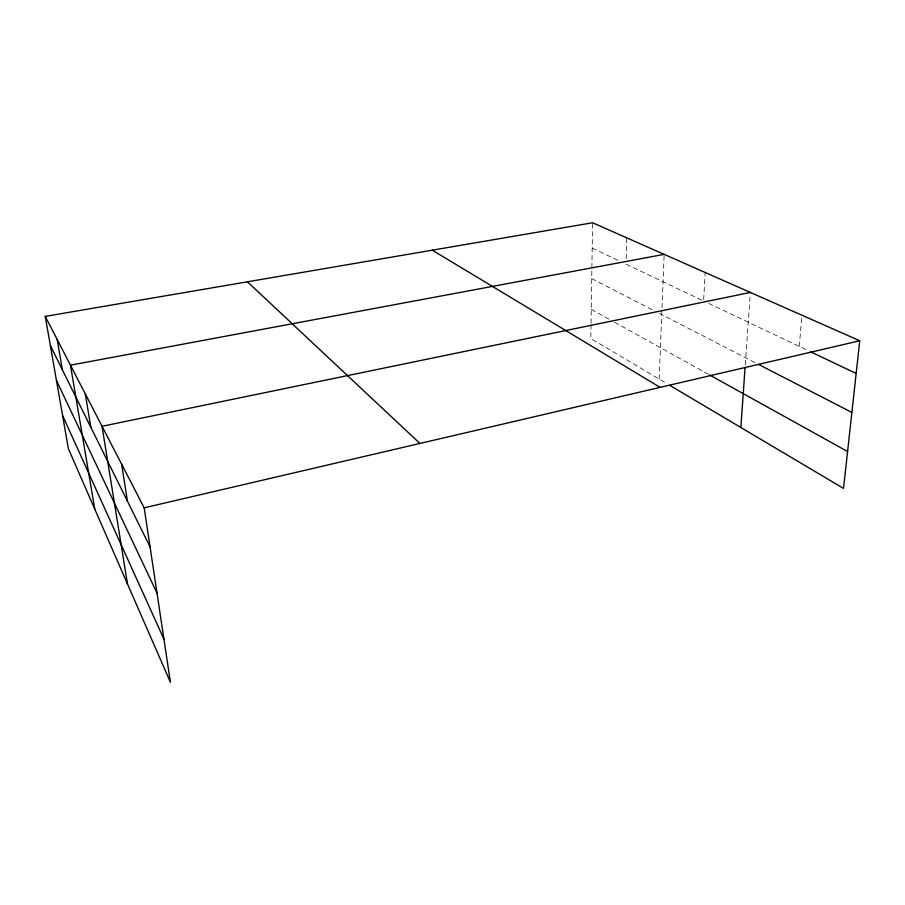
<?xml version="1.0" encoding="UTF-8"?>
<svg xmlns="http://www.w3.org/2000/svg" width="905" height="905" viewBox="0 0 905 905"><rect width="100%" height="100%" fill="white"/><g stroke="black" fill="none" stroke-linecap="round" stroke-linejoin="round"><path stroke-width="0.68" stroke-dasharray="4.53 3.39" d="M591.022 324.612L590.807 338.527L666.261 383.268M591.044 323.221L592.583 222.754M626.215 258.66L626.78 237.857M659.179 379.071L664.157 254.362M703.683 299.657L705.153 272.473M745.268 364.715L750.347 292.439M799.239 346.423L802.011 315.257M592.198 248.117L618.545 260.629M626.068 264.203L702.337 300.415M708.706 303.435L808.097 350.62M591.723 278.582L654.439 310.845M659.315 313.356L755.788 363.007M591.259 309.306L609.642 319.51M614.552 322.237L708.321 374.251"/><path stroke-width="1.36" d="M740.867 427.511L745.075 367.475M45.25 316.388L144.189 507.829L170.423 682.246L68.395 448.756L45.25 316.388L592.583 222.754L859.75 340.755L843.528 488.395L669.802 385.36M144.189 507.829L859.75 340.755M750.347 292.439L102.039 426.289L127.469 583.929M664.157 254.362L70.454 365.168L94.787 509.142M810.631 351.819L856.164 373.437M758.3 364.296L851.877 412.442M709.52 374.919L847.578 451.516M432.296 250.176L660.107 387.374M247.438 281.806L419.92 443.45M50.352 345.552L150.06 546.869M56.449 380.462L157.018 593.137M62.592 415.542L163.941 639.134M57.185 339.488L62.422 369.941M85.308 393.913L90.828 427.284M121.643 464.22L127.424 501.166"/></g></svg>
